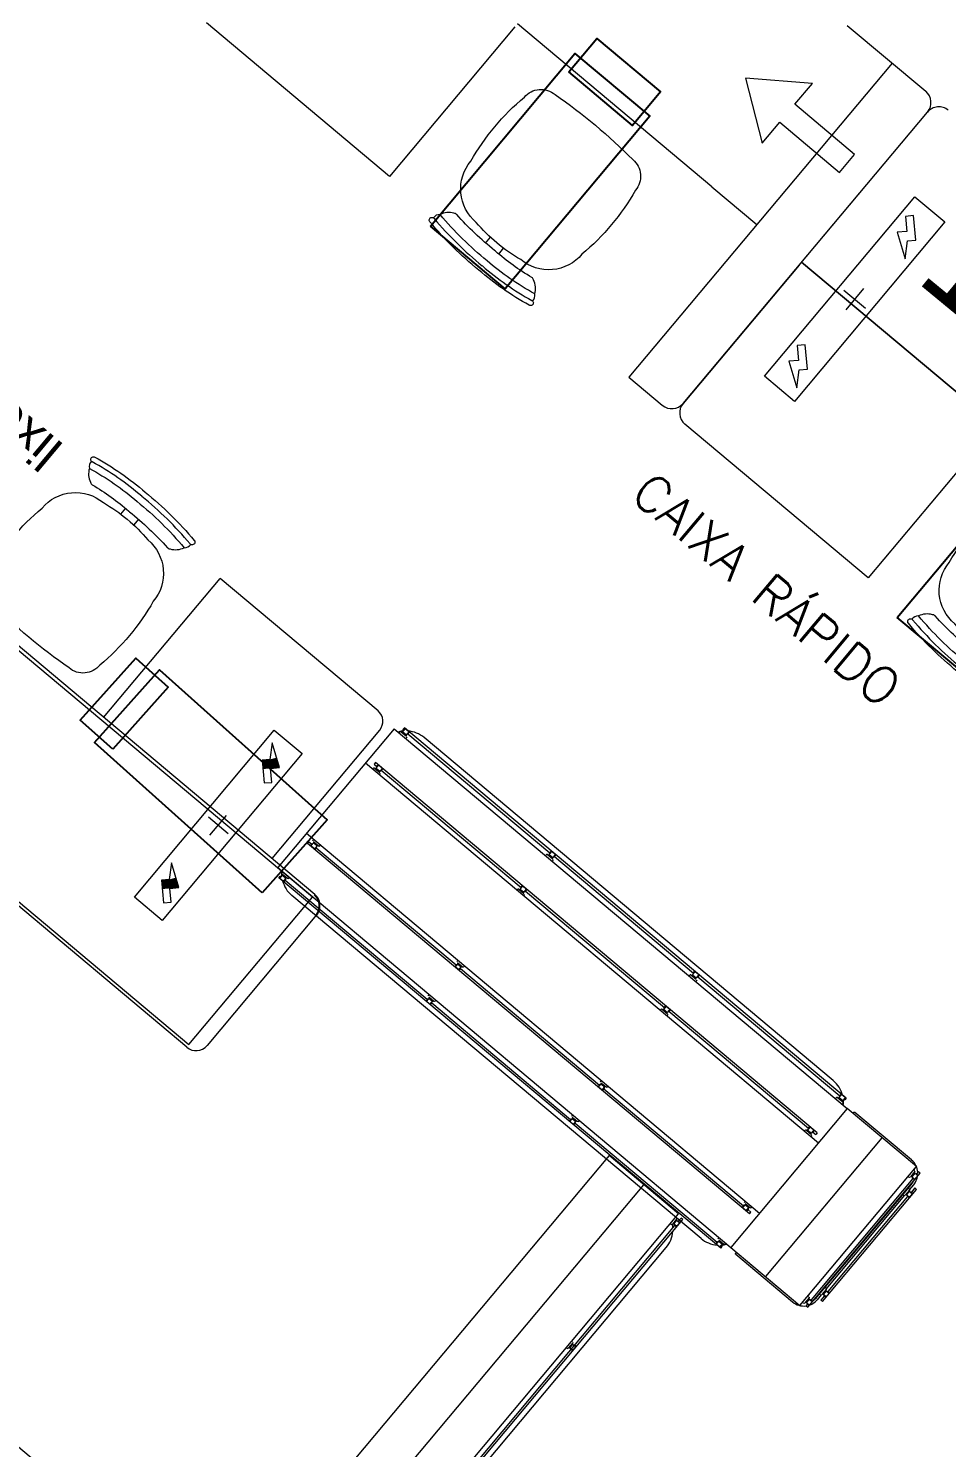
# Model space of a CAD drawing. Header units: metres. Extents: x 822482 to 822767, y 9662202 to 9662512.
# Drawn here: x 822632.437 to 822634.969, y 9662426.609 to 9662430.522 of the extents above; entities that cross this region are included whole.
import ezdxf

# ---------------------------------------------------------------- set-up
doc = ezdxf.new("R2010")
doc.units = ezdxf.units.M
doc.layers.add('20006_ARQ_1000_3PV$0$ARQ-SAN', color=9, linetype='Continuous')
doc.layers.add('wbc_mobilias_planta', color=7, linetype='Continuous')
doc.layers.add('ARQ_NE_COTAS', color=7, linetype='Continuous', true_color=0x000000)
doc.layers.add('ARQ_NE_EXPOSITORES DIVERSOS', color=251, linetype='Continuous', lineweight=0)
doc.layers.add('ARQ_NE_MOBILIÁRIOS', color=251, linetype='Continuous', lineweight=0)
doc.styles.add('Arial', font='arial.ttf', dxfattribs={"height": 0.6})
doc.styles.add('L35_A-Standard', font='arial.ttf')
doc.styles.add('ROMANS', font='romans', dxfattribs={"height": 0.2})

# ---------------------------------------------------------------- blocks, each defined once
blk = doc.blocks.new('EXP_3')
at = {"linetype": 'Continuous', "transparency": 33554687}
for p, q in [((721.7684, -102.7269), (721.7744, -102.7269)), ((721.7684, -104.1019), (721.7684, -102.7269)), ((721.7688, -102.7517), (721.7688, -102.7391)), ((721.7822, -102.7389), (721.769, -102.7389)), ((721.7691, -102.7376), (721.7691, -102.7389)), ((721.7765, -102.7374), (721.7693, -102.7374)), ((721.7744, -102.7269), (721.7744, -102.7374)), ((721.7767, -102.7376), (721.7767, -102.7389)), ((721.7795, -102.7391), (721.7795, -102.7517)), ((721.7824, -102.7364), (721.7824, -102.7544)), ((721.769, -102.7519), (721.7822, -102.7519)), ((721.7691, -102.7519), (721.7691, -102.7532)), ((721.7693, -102.7534), (721.7765, -102.7534)), ((721.7744, -102.7534), (721.7744, -104.0754)), ((721.7767, -102.7519), (721.7767, -102.7532)), ((721.7535, -104.0152), (721.7535, -102.8152)), ((721.7688, -104.0897), (721.7688, -104.0771)), ((721.7822, -104.0769), (721.769, -104.0769)), ((721.7691, -104.0756), (721.7691, -104.0769)), ((721.7765, -104.0754), (721.7693, -104.0754)), ((721.7767, -104.0756), (721.7767, -104.0769)), ((721.7795, -104.0771), (721.7795, -104.0897)), ((721.7824, -104.0744), (721.7824, -104.0924)), ((721.5146, -104.1186), (721.5146, -104.6015)), ((721.5206, -104.1186), (721.5146, -104.1186)), ((721.5206, -104.1241), (721.5206, -104.1186)), ((721.5342, -104.6085), (721.5342, -104.1086)), ((721.7684, -104.1019), (721.7744, -104.1019)), ((721.769, -104.0899), (721.7822, -104.0899)), ((721.7691, -104.0899), (721.7691, -104.0912)), ((721.7693, -104.0914), (721.7765, -104.0914)), ((721.7744, -104.0914), (721.7744, -104.1019)), ((721.7767, -104.0899), (721.7767, -104.0912)), ((721.7831, -104.606), (721.7831, -104.1111)), ((721.5151, -104.1258), (721.5151, -104.1384)), ((721.5153, -104.1256), (721.5153, -104.1243)), ((721.5153, -104.1256), (721.5284, -104.1256)), ((721.5153, -104.1399), (721.5153, -104.1386)), ((721.5284, -104.1386), (721.5153, -104.1386)), ((721.5155, -104.1241), (721.5227, -104.1241)), ((721.5227, -104.1401), (721.5155, -104.1401)), ((721.5206, -104.5777), (721.5206, -104.1401)), ((721.5229, -104.1256), (721.5229, -104.1243)), ((721.5229, -104.1399), (721.5229, -104.1386)), ((721.5257, -104.1384), (721.5257, -104.1258)), ((721.5286, -104.1411), (721.5286, -104.1231)), ((721.5316, -104.1201), (721.534, -104.1201)), ((721.534, -104.1441), (721.5316, -104.1441)), ((723.2182, -104.1236), (723.2182, -104.5935)), ((723.2081, -104.2736), (723.2081, -104.4435)), ((723.2155, -104.2639), (723.2155, -104.2586)), ((723.2155, -104.2586), (723.2182, -104.2586)), ((723.2181, -104.2636), (723.2182, -104.2636)), ((723.2081, -104.3435), (721.7831, -104.3435)), ((723.2081, -104.3735), (721.7836, -104.3735)), ((723.2081, -104.3735), (721.7836, -104.3735)), ((723.2155, -104.4585), (723.2155, -104.4532)), ((723.2182, -104.4585), (723.2155, -104.4585)), ((723.2182, -104.4535), (723.2181, -104.4535)), ((721.5151, -104.5794), (721.5151, -104.592)), ((721.5153, -104.5792), (721.5153, -104.5779)), ((721.5153, -104.5792), (721.5284, -104.5792)), ((721.5155, -104.5777), (721.5227, -104.5777)), ((721.5229, -104.5792), (721.5229, -104.5779)), ((721.5257, -104.592), (721.5257, -104.5794)), ((721.5286, -104.5947), (721.5286, -104.5767)), ((721.5316, -104.5737), (721.534, -104.5737)), ((721.5206, -104.6015), (721.5146, -104.6015)), ((721.5153, -104.5935), (721.5153, -104.5922)), ((721.5284, -104.5922), (721.5153, -104.5922)), ((721.5227, -104.5937), (721.5155, -104.5937)), ((721.5206, -104.6015), (721.5206, -104.5937)), ((721.5229, -104.5935), (721.5229, -104.5922)), ((721.534, -104.5977), (721.5316, -104.5977)), ((721.5357, -104.6085), (721.6583, -104.6085)), ((721.7806, -104.6085), (721.6597, -104.6085)), ((721.7684, -104.6152), (721.7744, -104.6152)), ((723.2212, -104.6235), (723.2452, -104.6235)), ((721.7684, -104.6552), (721.7684, -106.0302)), ((721.769, -104.6672), (721.7822, -104.6672)), ((721.7691, -104.6672), (721.7691, -104.6659)), ((721.7693, -104.6657), (721.7765, -104.6657)), ((721.7744, -104.6657), (721.7744, -104.6552)), ((721.7767, -104.6672), (721.7767, -104.6659)), ((721.7824, -104.6827), (721.7824, -104.6647)), ((721.7688, -104.6674), (721.7688, -104.68)), ((721.7822, -104.6802), (721.769, -104.6802)), ((721.7691, -104.6815), (721.7691, -104.6802)), ((721.7765, -104.6817), (721.7693, -104.6817)), ((721.7744, -104.6817), (721.7744, -106.0037)), ((721.7767, -104.6815), (721.7767, -104.6802)), ((721.7795, -104.68), (721.7795, -104.6674)), ((721.7535, -104.7419), (721.7535, -105.9419)), ((721.7688, -105.1134), (721.7688, -105.126)), ((721.769, -105.1132), (721.7822, -105.1132)), ((721.7822, -105.1262), (721.769, -105.1262)), ((721.7691, -105.1132), (721.7691, -105.1119)), ((721.7691, -105.1275), (721.7691, -105.1262)), ((721.7693, -105.1117), (721.7765, -105.1117)), ((721.7765, -105.1277), (721.7693, -105.1277)), ((721.7767, -105.1132), (721.7767, -105.1119)), ((721.7767, -105.1275), (721.7767, -105.1262)), ((721.7795, -105.126), (721.7795, -105.1134)), ((721.7824, -105.1287), (721.7824, -105.1107)), ((721.7688, -105.5594), (721.7688, -105.572)), ((721.769, -105.5592), (721.7822, -105.5592)), ((721.7691, -105.5592), (721.7691, -105.5579)), ((721.7693, -105.5577), (721.7765, -105.5577)), ((721.7767, -105.5592), (721.7767, -105.5579)), ((721.7795, -105.572), (721.7795, -105.5594)), ((721.7824, -105.5747), (721.7824, -105.5567)), ((721.7822, -105.5722), (721.769, -105.5722)), ((721.7691, -105.5735), (721.7691, -105.5722)), ((721.7765, -105.5737), (721.7693, -105.5737)), ((721.7767, -105.5735), (721.7767, -105.5722)), ((721.7684, -106.0302), (721.7744, -106.0302)), ((721.7688, -106.0054), (721.7688, -106.018)), ((721.769, -106.0052), (721.7822, -106.0052)), ((721.7822, -106.0182), (721.769, -106.0182)), ((721.7691, -106.0052), (721.7691, -106.0039)), ((721.7691, -106.0195), (721.7691, -106.0182)), ((721.7693, -106.0037), (721.7765, -106.0037)), ((721.7765, -106.0197), (721.7693, -106.0197)), ((721.7744, -106.0302), (721.7744, -106.0197)), ((721.7767, -106.0052), (721.7767, -106.0039)), ((721.7767, -106.0195), (721.7767, -106.0182)), ((721.7795, -106.018), (721.7795, -106.0054)), ((721.7824, -106.0207), (721.7824, -106.0027))]:
    blk.add_line(p, q, dxfattribs=at)
at = {"transparency": 33554687}
for p, q in [((721.7854, -102.7334), (721.788, -102.7334)), ((721.7854, -102.7574), (721.788, -102.7574)), ((721.7854, -104.0714), (721.788, -104.0714)), ((721.7854, -104.0954), (721.788, -104.0954)), ((721.7854, -104.6617), (721.788, -104.6617)), ((721.7854, -104.6857), (721.788, -104.6857)), ((721.7854, -105.1077), (721.788, -105.1077)), ((721.7854, -105.1317), (721.788, -105.1317)), ((721.7854, -105.5537), (721.788, -105.5537)), ((721.7854, -105.5777), (721.788, -105.5777)), ((721.7854, -105.9997), (721.788, -105.9997)), ((721.7854, -106.0237), (721.788, -106.0237))]:
    blk.add_line(p, q, dxfattribs=at)
for points in [[(721.788, -104.1069), (721.788, -102.7219)], [(721.788, -102.7219), (722.037, -102.7219), (722.037, -104.1069), (721.788, -104.1069)], [(721.9121, -104.1069), (721.9121, -102.7219)], [(721.5342, -104.6085), (721.7831, -104.6085), (721.7831, -104.1086), (721.5342, -104.1086)], [(721.5342, -104.1086), (721.5342, -104.6085)], [(721.6583, -104.6085), (721.6583, -104.1086)], [(723.2182, -104.1361), (723.1882, -104.1361), (723.1882, -104.0908), (723.2182, -104.0908), (723.2182, -104.6263)], [(723.2182, -104.6235), (723.2482, -104.6235), (723.2482, -104.0936), (723.2182, -104.0936)], [(723.2182, -104.581), (723.1882, -104.581), (723.1882, -104.6263), (723.2182, -104.6263)], [(721.788, -104.6502), (721.788, -106.0352)], [(721.788, -106.0352), (722.037, -106.0352), (722.037, -104.6502), (721.788, -104.6502)], [(721.9121, -104.6502), (721.9121, -106.0352)]]:
    blk.add_lwpolyline(points, dxfattribs=at)
at = {"linetype": 'Continuous', "transparency": 33554687}
for centre in [(723.2002, -104.1134), (723.2002, -104.6037)]:
    blk.add_circle(centre, 0.0067, dxfattribs=at)
for centre, radius, start, end in [((721.769, -102.7391), 0.0002, 90, 180), ((721.7693, -102.7376), 0.000212, 87.4815, 176.8149), ((721.7765, -102.7376), 0.0002, 0, 90), ((721.7822, -102.7387), 0.0002, 270, 0), ((721.7854, -102.7364), 0.003, 90, 180), ((721.8325, -102.8152), 0.079, 144.1498, 180), ((721.769, -102.7517), 0.0002, 180, 270), ((721.7693, -102.7532), 0.000212, 183.1851, 272.5185), ((721.8325, -102.8152), 0.079, 129.351, 137.2772), ((721.7765, -102.7532), 0.0002, 270, 0), ((721.7822, -102.7521), 0.0002, 0, 90), ((721.7854, -102.7544), 0.003, 180, 270), ((721.8325, -104.0152), 0.079, 180, 215.8502), ((721.769, -104.0771), 0.0002, 90, 180), ((721.7693, -104.0756), 0.000212, 87.4815, 176.8149), ((721.8325, -104.0152), 0.079, 222.7228, 230.649), ((721.7765, -104.0756), 0.0002, 0, 90), ((721.7822, -104.0767), 0.0002, 270, 0), ((721.7854, -104.0744), 0.003, 90, 180), ((721.769, -104.0897), 0.0002, 180, 270), ((721.7693, -104.0912), 0.000212, 183.1851, 272.5185), ((721.7765, -104.0912), 0.0002, 270, 0), ((721.7822, -104.0901), 0.0002, 0, 90), ((721.7854, -104.0924), 0.003, 180, 270), ((721.5153, -104.1258), 0.0002, 90, 180), ((721.5153, -104.1384), 0.0002, 180, 270), ((721.5155, -104.1243), 0.000212, 87.4815, 176.8149), ((721.5155, -104.1399), 0.000212, 183.1851, 272.5185), ((721.5227, -104.1243), 0.0002, 0, 90), ((721.5227, -104.1399), 0.0002, 270, 0), ((721.5284, -104.1254), 0.0002, 270, 0), ((721.5284, -104.1388), 0.0002, 0, 90), ((721.5316, -104.1231), 0.003, 90, 180), ((721.5316, -104.1411), 0.003, 180, 270), ((721.534, -104.1203), 0.0002, 0, 90), ((721.534, -104.1439), 0.0002, 270, 0), ((723.2181, -104.2736), 0.01, 90, 180), ((723.2055, -104.3585), 0.00357, 43.2567, 180), ((723.2055, -104.3585), 0.00357, 43.2567, 316.7433), ((723.2181, -104.4435), 0.01, 180, 270), ((721.5153, -104.5794), 0.0002, 90, 180), ((721.5155, -104.5779), 0.000212, 87.4815, 176.8149), ((721.5227, -104.5779), 0.0002, 0, 90), ((721.5284, -104.579), 0.0002, 270, 0), ((721.5316, -104.5767), 0.003, 90, 180), ((721.534, -104.5739), 0.0002, 0, 90), ((721.5153, -104.592), 0.0002, 180, 270), ((721.5155, -104.5935), 0.000212, 183.1851, 272.5185), ((721.5227, -104.5935), 0.0002, 270, 0), ((721.5284, -104.5924), 0.0002, 0, 90), ((721.5316, -104.5947), 0.003, 180, 270), ((721.534, -104.5975), 0.0002, 270, 0), ((721.769, -104.6674), 0.0002, 90, 180), ((721.7693, -104.6659), 0.000212, 87.4815, 176.8149), ((721.7765, -104.6659), 0.0002, 0, 90), ((721.7822, -104.667), 0.0002, 270, 0), ((721.7854, -104.6647), 0.003, 90, 180), ((721.8325, -104.7419), 0.079, 144.1498, 180), ((721.769, -104.68), 0.0002, 180, 270), ((721.7693, -104.6815), 0.000212, 183.1851, 272.5185), ((721.8325, -104.7419), 0.079, 129.351, 137.2772), ((721.7765, -104.6815), 0.0002, 270, 0), ((721.7822, -104.6804), 0.0002, 0, 90), ((721.7854, -104.6827), 0.003, 180, 270), ((721.769, -105.1134), 0.0002, 90, 180), ((721.769, -105.126), 0.0002, 180, 270), ((721.7693, -105.1119), 0.000212, 87.4815, 176.8149), ((721.7693, -105.1275), 0.000212, 183.1851, 272.5185), ((721.7765, -105.1119), 0.0002, 0, 90), ((721.7765, -105.1275), 0.0002, 270, 0), ((721.7822, -105.113), 0.0002, 270, 0), ((721.7822, -105.1264), 0.0002, 0, 90), ((721.7854, -105.1107), 0.003, 90, 180), ((721.7854, -105.1287), 0.003, 180, 270), ((721.769, -105.5594), 0.0002, 90, 180), ((721.7693, -105.5579), 0.000212, 87.4815, 176.8149), ((721.7765, -105.5579), 0.0002, 0, 90), ((721.7822, -105.559), 0.0002, 270, 0), ((721.7854, -105.5567), 0.003, 90, 180), ((721.769, -105.572), 0.0002, 180, 270), ((721.7693, -105.5735), 0.000212, 183.1851, 272.5185), ((721.7765, -105.5735), 0.0002, 270, 0), ((721.7822, -105.5724), 0.0002, 0, 90), ((721.7854, -105.5747), 0.003, 180, 270), ((721.8325, -105.9419), 0.079, 180, 215.8502), ((721.8325, -105.9419), 0.079, 222.7228, 230.649), ((721.769, -106.0054), 0.0002, 90, 180), ((721.769, -106.018), 0.0002, 180, 270), ((721.7693, -106.0039), 0.000212, 87.4815, 176.8149), ((721.7693, -106.0195), 0.000212, 183.1851, 272.5185), ((721.7765, -106.0039), 0.0002, 0, 90), ((721.7765, -106.0195), 0.0002, 270, 0), ((721.7822, -106.005), 0.0002, 270, 0), ((721.7822, -106.0184), 0.0002, 0, 90), ((721.7854, -106.0027), 0.003, 90, 180), ((721.7854, -106.0207), 0.003, 180, 270)]:
    blk.add_arc(centre, radius, start, end, dxfattribs=at)
for centre, major_axis, start_param, end_param in [((721.7793, -102.7391), (0.000211, 0), 0, 1.570796), ((721.7793, -102.7517), (-0.000211, 0), 1.570796, 3.141593), ((721.7793, -104.0771), (0.000211, 0), 0, 1.570796), ((721.7793, -104.0897), (-0.000211, 0), 1.570796, 3.141593), ((721.5255, -104.1258), (-0.000211, 0), 3.141594, 4.712389), ((721.5255, -104.1384), (0.000211, 0), 4.712389, 6.283185), ((721.5255, -104.5794), (-0.000211, 0), 3.141594, 4.712389), ((721.5255, -104.592), (0.000211, 0), 4.712389, 6.283185), ((721.7793, -104.6674), (-0.000211, 0), 3.141593, 4.712389), ((721.7793, -104.68), (0.000211, 0), 4.712389, 6.283185), ((721.7793, -105.1134), (-0.000211, 0), 3.141593, 4.712389), ((721.7793, -105.126), (0.000211, 0), 4.712389, 6.283185), ((721.7793, -105.5594), (-0.000211, 0), 3.141593, 4.712389), ((721.7793, -105.572), (0.000211, 0), 4.712389, 6.283185), ((721.7793, -106.0054), (-0.000211, 0), 3.141593, 4.712389), ((721.7793, -106.018), (0.000211, 0), 4.712389, 6.283185)]:
    blk.add_ellipse(centre, major_axis=major_axis, ratio=0.9477, start_param=start_param, end_param=end_param, dxfattribs=at)
blk = doc.blocks.new('EXP_2')
at = {"linetype": 'Continuous', "transparency": 33554687}
for p, q in [((721.6973, -106.0646), (723.1692, -106.0646)), ((721.356, -106.1081), (721.35, -106.1081)), ((721.35, -106.1081), (721.35, -106.591)), ((721.3506, -106.1151), (721.3506, -106.1138)), ((721.3509, -106.1136), (721.358, -106.1136)), ((721.356, -106.1136), (721.356, -106.1081)), ((721.3582, -106.1151), (721.3582, -106.1138)), ((721.3639, -106.1306), (721.3639, -106.1126)), ((721.3669, -106.1096), (721.3693, -106.1096)), ((721.5957, -106.0927), (721.3912, -106.0927)), ((721.5981, -106.0981), (721.5981, -106.0941)), ((721.6183, -106.5984), (721.6183, -106.0981)), ((721.6364, -106.0974), (721.6332, -106.0974)), ((721.6365, -106.096), (721.6365, -106.0986)), ((721.6385, -106.0791), (723.2283, -106.0791)), ((721.6385, -106.0791), (721.6385, -106.0851)), ((721.6405, -106.0851), (721.6385, -106.0851)), ((721.6575, -106.093), (721.6395, -106.093)), ((721.6405, -106.08), (721.6405, -106.0871)), ((721.642, -106.0798), (721.6407, -106.0798)), ((721.642, -106.0873), (721.6407, -106.0873)), ((721.642, -106.0797), (721.642, -106.093)), ((721.655, -106.0902), (721.642, -106.0902)), ((721.6422, -106.0795), (721.6548, -106.0795)), ((721.655, -106.093), (721.655, -106.0797)), ((721.6563, -106.0798), (721.655, -106.0798)), ((721.6563, -106.0873), (721.655, -106.0873)), ((721.6565, -106.0871), (721.6565, -106.08)), ((722.1674, -106.0851), (721.6565, -106.0851)), ((721.6605, -106.0986), (721.6605, -106.096)), ((721.6765, -106.0986), (721.6765, -106.0985)), ((722.1634, -106.096), (722.1634, -106.0986)), ((722.1844, -106.093), (722.1664, -106.093)), ((722.1674, -106.08), (722.1674, -106.0871)), ((722.1689, -106.0798), (722.1676, -106.0798)), ((722.1689, -106.0873), (722.1676, -106.0873)), ((722.1689, -106.0797), (722.1689, -106.093)), ((722.1819, -106.0902), (722.1689, -106.0902)), ((722.1691, -106.0795), (722.1817, -106.0795)), ((722.1819, -106.093), (722.1819, -106.0797)), ((722.1832, -106.0798), (722.1819, -106.0798)), ((722.1832, -106.0873), (722.1819, -106.0873)), ((722.1834, -106.0871), (722.1834, -106.08)), ((722.6834, -106.0851), (722.1834, -106.0851)), ((722.1874, -106.0986), (722.1874, -106.096)), ((722.6794, -106.096), (722.6794, -106.0986)), ((722.7004, -106.093), (722.6824, -106.093)), ((722.6834, -106.08), (722.6834, -106.0871)), ((722.6849, -106.0798), (722.6836, -106.0798)), ((722.6849, -106.0873), (722.6836, -106.0873)), ((722.6849, -106.0797), (722.6849, -106.093)), ((722.6979, -106.0902), (722.6849, -106.0902)), ((722.6851, -106.0795), (722.6977, -106.0795)), ((722.6979, -106.093), (722.6979, -106.0797)), ((722.6992, -106.0798), (722.6979, -106.0798)), ((722.6992, -106.0873), (722.6979, -106.0873)), ((722.6994, -106.0871), (722.6994, -106.08)), ((723.2103, -106.0851), (722.6994, -106.0851)), ((722.7034, -106.0986), (722.7034, -106.096)), ((723.1903, -106.0985), (723.1903, -106.0986)), ((723.2063, -106.096), (723.2063, -106.0986)), ((723.2273, -106.093), (723.2093, -106.093)), ((723.2103, -106.08), (723.2103, -106.0871)), ((723.2118, -106.0798), (723.2105, -106.0798)), ((723.2118, -106.0873), (723.2105, -106.0873)), ((723.2118, -106.0797), (723.2118, -106.093)), ((723.2248, -106.0902), (723.2118, -106.0902)), ((723.212, -106.0795), (723.2246, -106.0795)), ((723.2248, -106.093), (723.2248, -106.0797)), ((723.2261, -106.0798), (723.2248, -106.0798)), ((723.2261, -106.0873), (723.2248, -106.0873)), ((723.2263, -106.0871), (723.2263, -106.08)), ((723.2283, -106.0851), (723.2263, -106.0851)), ((723.2283, -106.0791), (723.2283, -106.0851)), ((723.2303, -106.0986), (723.2303, -106.096)), ((723.2303, -106.0974), (723.2333, -106.0974)), ((723.2482, -106.5984), (723.2482, -106.0987)), ((721.3288, -106.1461), (721.3348, -106.1461)), ((721.3288, -106.1461), (721.3288, -106.55)), ((721.3348, -106.1611), (721.3348, -106.1461)), ((721.3428, -106.1411), (721.3428, -106.1592)), ((721.3482, -106.1456), (721.3482, -106.5505)), ((721.3504, -106.1153), (721.3504, -106.1279)), ((721.3506, -106.1151), (721.3637, -106.1151)), ((721.3506, -106.1294), (721.3506, -106.1281)), ((721.3637, -106.1281), (721.3506, -106.1281)), ((721.358, -106.1296), (721.3509, -106.1296)), ((721.356, -106.5665), (721.356, -106.1296)), ((721.3582, -106.1294), (721.3582, -106.1281)), ((721.3611, -106.1279), (721.3611, -106.1153)), ((721.3693, -106.1336), (721.3669, -106.1336)), ((721.3292, -106.1628), (721.3292, -106.1754)), ((721.3294, -106.1626), (721.3294, -106.1613)), ((721.3294, -106.1626), (721.3425, -106.1626)), ((721.3294, -106.1769), (721.3294, -106.1756)), ((721.3425, -106.1756), (721.3294, -106.1756)), ((721.3297, -106.1611), (721.3368, -106.1611)), ((721.3368, -106.1771), (721.3297, -106.1771)), ((721.3348, -106.519), (721.3348, -106.1771)), ((721.337, -106.1626), (721.337, -106.1613)), ((721.337, -106.1769), (721.337, -106.1756)), ((721.3399, -106.1754), (721.3399, -106.1628)), ((721.3427, -106.1781), (721.3427, -106.1601)), ((721.3428, -106.1789), (721.3428, -106.5172)), ((721.3457, -106.1571), (721.3481, -106.1571)), ((721.3481, -106.1811), (721.3457, -106.1811)), ((721.6385, -106.2026), (721.6385, -106.2086)), ((721.6385, -106.2026), (723.2283, -106.2026)), ((721.6493, -106.2086), (721.6385, -106.2086)), ((721.6453, -106.2195), (721.6453, -106.2221)), ((721.6663, -106.2165), (721.6483, -106.2165)), ((721.6493, -106.2035), (721.6493, -106.2106)), ((721.6508, -106.2033), (721.6495, -106.2033)), ((721.6508, -106.2108), (721.6495, -106.2108)), ((721.6508, -106.2032), (721.6508, -106.2165)), ((721.6638, -106.2137), (721.6508, -106.2137)), ((721.651, -106.203), (721.6636, -106.203)), ((721.6638, -106.2165), (721.6638, -106.2032)), ((721.6651, -106.2033), (721.6638, -106.2033)), ((721.6651, -106.2108), (721.6638, -106.2108)), ((721.6653, -106.2106), (721.6653, -106.2035)), ((722.1674, -106.2086), (721.6653, -106.2086)), ((721.6693, -106.2221), (721.6693, -106.2195)), ((722.1634, -106.2195), (722.1634, -106.2221)), ((722.1844, -106.2165), (722.1664, -106.2165)), ((722.1674, -106.2035), (722.1674, -106.2106)), ((722.1689, -106.2033), (722.1676, -106.2033)), ((722.1689, -106.2108), (722.1676, -106.2108)), ((722.1689, -106.2032), (722.1689, -106.2165)), ((722.1819, -106.2137), (722.1689, -106.2137)), ((722.1691, -106.203), (722.1817, -106.203)), ((722.1819, -106.2165), (722.1819, -106.2032)), ((722.1832, -106.2033), (722.1819, -106.2033)), ((722.1832, -106.2108), (722.1819, -106.2108)), ((722.1834, -106.2106), (722.1834, -106.2035)), ((722.6834, -106.2086), (722.1834, -106.2086)), ((722.1874, -106.2221), (722.1874, -106.2195)), ((722.6794, -106.2195), (722.6794, -106.2221)), ((722.7004, -106.2165), (722.6824, -106.2165)), ((722.6834, -106.2035), (722.6834, -106.2106)), ((722.6849, -106.2033), (722.6836, -106.2033)), ((722.6849, -106.2108), (722.6836, -106.2108)), ((722.6849, -106.2032), (722.6849, -106.2165)), ((722.6979, -106.2137), (722.6849, -106.2137)), ((722.6851, -106.203), (722.6977, -106.203)), ((722.6979, -106.2165), (722.6979, -106.2032)), ((722.6992, -106.2033), (722.6979, -106.2033)), ((722.6992, -106.2108), (722.6979, -106.2108)), ((722.6994, -106.2106), (722.6994, -106.2035)), ((723.2021, -106.2086), (722.6994, -106.2086)), ((722.7034, -106.2221), (722.7034, -106.2195)), ((723.1981, -106.2195), (723.1981, -106.2221)), ((723.2191, -106.2165), (723.2011, -106.2165)), ((723.2021, -106.2035), (723.2021, -106.2106)), ((723.2036, -106.2033), (723.2023, -106.2033)), ((723.2036, -106.2108), (723.2023, -106.2108)), ((723.2036, -106.2032), (723.2036, -106.2165)), ((723.2166, -106.2137), (723.2036, -106.2137)), ((723.2038, -106.203), (723.2164, -106.203)), ((723.2166, -106.2165), (723.2166, -106.2032)), ((723.2179, -106.2033), (723.2166, -106.2033)), ((723.2179, -106.2108), (723.2166, -106.2108)), ((723.2181, -106.2106), (723.2181, -106.2035)), ((723.2283, -106.2086), (723.2181, -106.2086)), ((723.2221, -106.2221), (723.2221, -106.2195)), ((723.2283, -106.2026), (723.2283, -106.2086)), ((723.2482, -106.475), (721.6183, -106.475)), ((721.6385, -106.4937), (721.6385, -106.4877)), ((721.6493, -106.4877), (721.6385, -106.4877)), ((721.6385, -106.4937), (723.2283, -106.4937)), ((721.6453, -106.4768), (721.6453, -106.4742)), ((721.6663, -106.4798), (721.6483, -106.4798)), ((721.6493, -106.4928), (721.6493, -106.4857)), ((721.6508, -106.4855), (721.6495, -106.4855)), ((721.6508, -106.4931), (721.6495, -106.4931)), ((721.6508, -106.4931), (721.6508, -106.4798)), ((721.6638, -106.4826), (721.6508, -106.4826)), ((721.651, -106.4933), (721.6636, -106.4933)), ((721.6638, -106.4798), (721.6638, -106.4931)), ((721.6651, -106.4855), (721.6638, -106.4855)), ((721.6651, -106.4931), (721.6638, -106.4931)), ((721.6653, -106.4857), (721.6653, -106.4928)), ((722.1674, -106.4877), (721.6653, -106.4877)), ((721.6693, -106.4742), (721.6693, -106.4768)), ((722.1634, -106.4768), (722.1634, -106.4742)), ((722.1844, -106.4798), (722.1664, -106.4798)), ((722.1674, -106.4928), (722.1674, -106.4857)), ((722.1689, -106.4855), (722.1676, -106.4855)), ((722.1689, -106.4931), (722.1676, -106.4931)), ((722.1689, -106.4931), (722.1689, -106.4798)), ((722.1819, -106.4826), (722.1689, -106.4826)), ((722.1691, -106.4933), (722.1817, -106.4933)), ((722.1819, -106.4798), (722.1819, -106.4931)), ((722.1832, -106.4855), (722.1819, -106.4855)), ((722.1832, -106.4931), (722.1819, -106.4931)), ((722.1834, -106.4857), (722.1834, -106.4928)), ((722.6834, -106.4877), (722.1834, -106.4877)), ((722.1874, -106.4742), (722.1874, -106.4768)), ((722.6794, -106.4768), (722.6794, -106.4742)), ((722.7004, -106.4798), (722.6824, -106.4798)), ((722.6834, -106.4928), (722.6834, -106.4857)), ((722.6849, -106.4855), (722.6836, -106.4855)), ((722.6849, -106.4931), (722.6836, -106.4931)), ((722.6849, -106.4931), (722.6849, -106.4798)), ((722.6979, -106.4826), (722.6849, -106.4826)), ((722.6851, -106.4933), (722.6977, -106.4933)), ((722.6979, -106.4798), (722.6979, -106.4931)), ((722.6992, -106.4855), (722.6979, -106.4855)), ((722.6992, -106.4931), (722.6979, -106.4931)), ((722.6994, -106.4857), (722.6994, -106.4928)), ((723.2021, -106.4877), (722.6994, -106.4877)), ((722.7034, -106.4742), (722.7034, -106.4768)), ((723.1981, -106.4768), (723.1981, -106.4742)), ((723.2191, -106.4798), (723.2011, -106.4798)), ((723.2021, -106.4928), (723.2021, -106.4857)), ((723.2036, -106.4855), (723.2023, -106.4855)), ((723.2036, -106.4931), (723.2023, -106.4931)), ((723.2036, -106.4931), (723.2036, -106.4798)), ((723.2166, -106.4826), (723.2036, -106.4826)), ((723.2038, -106.4933), (723.2164, -106.4933)), ((723.2166, -106.4798), (723.2166, -106.4931)), ((723.2179, -106.4855), (723.2166, -106.4855)), ((723.2179, -106.4931), (723.2166, -106.4931)), ((723.2181, -106.4857), (723.2181, -106.4928)), ((723.2283, -106.4877), (723.2181, -106.4877)), ((723.2221, -106.4742), (723.2221, -106.4768)), ((723.2283, -106.4937), (723.2283, -106.4877)), ((721.3292, -106.5207), (721.3292, -106.5333)), ((721.3294, -106.5205), (721.3294, -106.5192)), ((721.3294, -106.5205), (721.3425, -106.5205)), ((721.3294, -106.5348), (721.3294, -106.5335)), ((721.3425, -106.5335), (721.3294, -106.5335)), ((721.3297, -106.519), (721.3368, -106.519)), ((721.3368, -106.535), (721.3297, -106.535)), ((721.3348, -106.55), (721.3348, -106.535)), ((721.337, -106.5205), (721.337, -106.5192)), ((721.337, -106.5348), (721.337, -106.5335)), ((721.3399, -106.5333), (721.3399, -106.5207)), ((721.3427, -106.536), (721.3427, -106.518)), ((721.3428, -106.5369), (721.3428, -106.555)), ((721.3457, -106.515), (721.3481, -106.515)), ((721.3481, -106.539), (721.3457, -106.539)), ((721.3288, -106.55), (721.3348, -106.55)), ((721.3504, -106.5682), (721.3504, -106.5808)), ((721.3506, -106.568), (721.3506, -106.5667)), ((721.3506, -106.568), (721.3637, -106.568)), ((721.3637, -106.581), (721.3506, -106.581)), ((721.3506, -106.5823), (721.3506, -106.581)), ((721.3509, -106.5665), (721.358, -106.5665)), ((721.358, -106.5825), (721.3509, -106.5825)), ((721.356, -106.591), (721.356, -106.5825)), ((721.3582, -106.568), (721.3582, -106.5667)), ((721.3582, -106.5823), (721.3582, -106.581)), ((721.3611, -106.5808), (721.3611, -106.5682)), ((721.3639, -106.5835), (721.3639, -106.5655)), ((721.3669, -106.5625), (721.3693, -106.5625)), ((721.356, -106.591), (721.35, -106.591)), ((721.3693, -106.5865), (721.3669, -106.5865)), ((721.3912, -106.6034), (721.5957, -106.6034)), ((721.5981, -106.602), (721.5981, -106.598)), ((723.2482, -106.5984), (721.6183, -106.5984)), ((721.6364, -106.5996), (721.6332, -106.5996)), ((721.6365, -106.601), (721.6365, -106.5984)), ((721.6385, -106.618), (721.6385, -106.612)), ((721.6405, -106.612), (721.6385, -106.612)), ((721.6385, -106.618), (723.2283, -106.618)), ((721.6575, -106.604), (721.6395, -106.604)), ((721.6405, -106.6171), (721.6405, -106.6099)), ((721.642, -106.6097), (721.6407, -106.6097)), ((721.642, -106.6173), (721.6407, -106.6173)), ((721.642, -106.6174), (721.642, -106.604)), ((721.655, -106.6069), (721.642, -106.6069)), ((721.6422, -106.6176), (721.6548, -106.6176)), ((721.655, -106.604), (721.655, -106.6174)), ((721.6563, -106.6097), (721.655, -106.6097)), ((721.6563, -106.6173), (721.655, -106.6173)), ((721.6565, -106.6099), (721.6565, -106.6171)), ((722.1674, -106.612), (721.6565, -106.612)), ((721.6605, -106.5984), (721.6605, -106.601)), ((721.6765, -106.5984), (721.6765, -106.5986)), ((722.1634, -106.601), (722.1634, -106.5984)), ((722.1844, -106.604), (722.1664, -106.604)), ((722.1674, -106.6171), (722.1674, -106.6099)), ((722.1689, -106.6097), (722.1676, -106.6097)), ((722.1689, -106.6173), (722.1676, -106.6173)), ((722.1689, -106.6174), (722.1689, -106.604)), ((722.1819, -106.6069), (722.1689, -106.6069)), ((722.1691, -106.6176), (722.1817, -106.6176)), ((722.1819, -106.604), (722.1819, -106.6174)), ((722.1832, -106.6097), (722.1819, -106.6097)), ((722.1832, -106.6173), (722.1819, -106.6173)), ((722.1834, -106.6099), (722.1834, -106.6171)), ((722.6834, -106.612), (722.1834, -106.612)), ((722.1874, -106.5984), (722.1874, -106.601)), ((722.6794, -106.601), (722.6794, -106.5984)), ((722.7004, -106.604), (722.6824, -106.604)), ((722.6834, -106.6171), (722.6834, -106.6099)), ((722.6849, -106.6097), (722.6836, -106.6097)), ((722.6849, -106.6173), (722.6836, -106.6173)), ((722.6849, -106.6174), (722.6849, -106.604)), ((722.6979, -106.6069), (722.6849, -106.6069)), ((722.6851, -106.6176), (722.6977, -106.6176)), ((722.6979, -106.604), (722.6979, -106.6174)), ((722.6992, -106.6097), (722.6979, -106.6097)), ((722.6992, -106.6173), (722.6979, -106.6173)), ((722.6994, -106.6099), (722.6994, -106.6171)), ((723.2103, -106.612), (722.6994, -106.612)), ((722.7034, -106.5984), (722.7034, -106.601)), ((723.1903, -106.5986), (723.1903, -106.5984)), ((723.2063, -106.601), (723.2063, -106.5984)), ((723.2273, -106.604), (723.2093, -106.604)), ((723.2103, -106.6171), (723.2103, -106.6099)), ((723.2118, -106.6097), (723.2105, -106.6097)), ((723.2118, -106.6173), (723.2105, -106.6173)), ((723.2118, -106.6174), (723.2118, -106.604)), ((723.2248, -106.6069), (723.2118, -106.6069)), ((723.212, -106.6176), (723.2246, -106.6176)), ((723.2248, -106.604), (723.2248, -106.6174)), ((723.2261, -106.6097), (723.2248, -106.6097)), ((723.2261, -106.6173), (723.2248, -106.6173)), ((723.2263, -106.6099), (723.2263, -106.6171)), ((723.2283, -106.612), (723.2263, -106.612)), ((723.2283, -106.618), (723.2283, -106.612)), ((723.2303, -106.5984), (723.2303, -106.601)), ((723.2303, -106.5996), (723.2333, -106.5996)), ((721.6973, -106.6325), (723.1692, -106.6325))]:
    blk.add_line(p, q, dxfattribs=at)
for points in [[(721.6183, -106.0981), (721.3694, -106.0981), (721.3694, -106.598), (721.6183, -106.598)], [(721.4934, -106.598), (721.4934, -106.0981)], [(723.2482, -106.0987), (721.6183, -106.0987)], [(723.2482, -106.2221), (721.6183, -106.2221)]]:
    blk.add_lwpolyline(points, dxfattribs=at)
for points in [[(721.5958, -106.0927, -0.092324), (721.5973, -106.093, -0.275505), (721.5981, -106.0941)], [(721.5981, -106.602, -0.275586), (721.5973, -106.6031, -0.092215), (721.5958, -106.6034)]]:
    blk.add_lwpolyline(points, format="xyb", dxfattribs=at)
for centre, radius, start, end in [((721.6973, -106.1436), 0.079, 90, 125.3194), ((723.1692, -106.1436), 0.079, 54.6806, 90), ((721.3509, -106.1138), 0.000212, 87.4815, 176.8149), ((721.3912, -106.1411), 0.0483, 90, 136.9437), ((721.358, -106.1138), 0.0002, 0, 90), ((721.3637, -106.1149), 0.0002, 270, 0), ((721.3669, -106.1126), 0.003, 90, 180), ((721.6973, -106.1436), 0.079, 134.6371, 144.237), ((721.6395, -106.096), 0.003, 90, 180), ((721.6407, -106.08), 0.000212, 93.1851, 182.5185), ((721.6407, -106.0871), 0.0002, 180, 270), ((721.6422, -106.0797), 0.0002, 90, 180), ((721.6548, -106.0797), 0.0002, 0, 90), ((721.6563, -106.08), 0.000212, 357.4815, 86.8149), ((721.6563, -106.0871), 0.0002, 270, 0), ((721.6575, -106.096), 0.003, 0, 90), ((722.1664, -106.096), 0.003, 90, 180), ((722.1676, -106.08), 0.000212, 93.1851, 182.5185), ((722.1676, -106.0871), 0.0002, 180, 270), ((722.1691, -106.0797), 0.0002, 90, 180), ((722.1817, -106.0797), 0.0002, 0, 90), ((722.1832, -106.08), 0.000212, 357.4815, 86.8149), ((722.1832, -106.0871), 0.0002, 270, 0), ((722.1844, -106.096), 0.003, 0, 90), ((722.6824, -106.096), 0.003, 90, 180), ((722.6836, -106.08), 0.000212, 93.1851, 182.5185), ((722.6836, -106.0871), 0.0002, 180, 270), ((722.6851, -106.0797), 0.0002, 90, 180), ((722.6977, -106.0797), 0.0002, 0, 90), ((722.6992, -106.08), 0.000212, 357.4815, 86.8149), ((722.6992, -106.0871), 0.0002, 270, 0), ((722.7004, -106.096), 0.003, 0, 90), ((723.2093, -106.096), 0.003, 90, 180), ((723.2105, -106.08), 0.000212, 93.1851, 182.5185), ((723.2105, -106.0871), 0.0002, 180, 270), ((723.212, -106.0797), 0.0002, 90, 180), ((723.2246, -106.0797), 0.0002, 0, 90), ((723.1692, -106.1436), 0.079, 35.7213, 45.2511), ((723.2261, -106.08), 0.000212, 357.4815, 86.8149), ((723.2261, -106.0871), 0.0002, 270, 0), ((723.2273, -106.096), 0.003, 0, 90), ((721.3912, -106.1411), 0.0483, 148.4747, 180), ((721.3927, -106.1456), 0.0445, 163.6585, 180), ((721.3506, -106.1153), 0.0002, 90, 180), ((721.3506, -106.1279), 0.0002, 180, 270), ((721.3509, -106.1294), 0.000212, 183.1851, 272.5185), ((721.358, -106.1294), 0.0002, 270, 0), ((721.3637, -106.1283), 0.0002, 0, 90), ((721.3669, -106.1306), 0.003, 180, 270), ((721.3294, -106.1628), 0.0002, 90, 180), ((721.3294, -106.1754), 0.0002, 180, 270), ((721.3297, -106.1613), 0.000212, 87.4815, 176.8149), ((721.3297, -106.1769), 0.000212, 183.1851, 272.5185), ((721.3368, -106.1613), 0.0002, 0, 90), ((721.3368, -106.1769), 0.0002, 270, 0), ((721.3425, -106.1624), 0.0002, 270, 0), ((721.3425, -106.1758), 0.0002, 0, 90), ((721.3457, -106.1601), 0.003, 90, 180), ((721.3457, -106.1781), 0.003, 180, 270), ((721.6483, -106.2195), 0.003, 90, 180), ((721.6495, -106.2035), 0.000212, 93.1851, 182.5185), ((721.6495, -106.2106), 0.0002, 180, 270), ((721.651, -106.2032), 0.0002, 90, 180), ((721.6636, -106.2032), 0.0002, 0, 90), ((721.6651, -106.2035), 0.000212, 357.4815, 86.8149), ((721.6651, -106.2106), 0.0002, 270, 0), ((721.6663, -106.2195), 0.003, 0, 90), ((722.1664, -106.2195), 0.003, 90, 180), ((722.1676, -106.2035), 0.000212, 93.1851, 182.5185), ((722.1676, -106.2106), 0.0002, 180, 270), ((722.1691, -106.2032), 0.0002, 90, 180), ((722.1817, -106.2032), 0.0002, 0, 90), ((722.1832, -106.2035), 0.000212, 357.4815, 86.8149), ((722.1832, -106.2106), 0.0002, 270, 0), ((722.1844, -106.2195), 0.003, 0, 90), ((722.6824, -106.2195), 0.003, 90, 180), ((722.6836, -106.2035), 0.000212, 93.1851, 182.5185), ((722.6836, -106.2106), 0.0002, 180, 270), ((722.6851, -106.2032), 0.0002, 90, 180), ((722.6977, -106.2032), 0.0002, 0, 90), ((722.6992, -106.2035), 0.000212, 357.4815, 86.8149), ((722.6992, -106.2106), 0.0002, 270, 0), ((722.7004, -106.2195), 0.003, 0, 90), ((723.2011, -106.2195), 0.003, 90, 180), ((723.2023, -106.2035), 0.000212, 93.1851, 182.5185), ((723.2023, -106.2106), 0.0002, 180, 270), ((723.2038, -106.2032), 0.0002, 90, 180), ((723.2164, -106.2032), 0.0002, 0, 90), ((723.2179, -106.2035), 0.000212, 357.4815, 86.8149), ((723.2179, -106.2106), 0.0002, 270, 0), ((723.2191, -106.2195), 0.003, 0, 90), ((721.6483, -106.4768), 0.003, 180, 270), ((721.6495, -106.4857), 0.0002, 90, 180), ((721.6495, -106.4928), 0.000212, 177.4815, 266.8149), ((721.651, -106.4931), 0.0002, 180, 270), ((721.6636, -106.4931), 0.0002, 270, 0), ((721.6651, -106.4857), 0.0002, 0, 90), ((721.6651, -106.4928), 0.000212, 273.1851, 2.5185), ((721.6663, -106.4768), 0.003, 270, 0), ((722.1664, -106.4768), 0.003, 180, 270), ((722.1676, -106.4857), 0.0002, 90, 180), ((722.1676, -106.4928), 0.000212, 177.4815, 266.8149), ((722.1691, -106.4931), 0.0002, 180, 270), ((722.1817, -106.4931), 0.0002, 270, 0), ((722.1832, -106.4857), 0.0002, 0, 90), ((722.1832, -106.4928), 0.000212, 273.1851, 2.5185), ((722.1844, -106.4768), 0.003, 270, 0), ((722.6824, -106.4768), 0.003, 180, 270), ((722.6836, -106.4857), 0.0002, 90, 180), ((722.6836, -106.4928), 0.000212, 177.4815, 266.8149), ((722.6851, -106.4931), 0.0002, 180, 270), ((722.6977, -106.4931), 0.0002, 270, 0), ((722.6992, -106.4857), 0.0002, 0, 90), ((722.6992, -106.4928), 0.000212, 273.1851, 2.5185), ((722.7004, -106.4768), 0.003, 270, 0), ((723.2011, -106.4768), 0.003, 180, 270), ((723.2023, -106.4857), 0.0002, 90, 180), ((723.2023, -106.4928), 0.000212, 177.4815, 266.8149), ((723.2038, -106.4931), 0.0002, 180, 270), ((723.2164, -106.4931), 0.0002, 270, 0), ((723.2179, -106.4857), 0.0002, 0, 90), ((723.2179, -106.4928), 0.000212, 273.1851, 2.5185), ((723.2191, -106.4768), 0.003, 270, 0), ((721.3294, -106.5207), 0.0002, 90, 180), ((721.3294, -106.5333), 0.0002, 180, 270), ((721.3297, -106.5192), 0.000212, 87.4815, 176.8149), ((721.3297, -106.5348), 0.000212, 183.1851, 272.5185), ((721.3368, -106.5192), 0.0002, 0, 90), ((721.3368, -106.5348), 0.0002, 270, 0), ((721.3425, -106.5203), 0.0002, 270, 0), ((721.3425, -106.5337), 0.0002, 0, 90), ((721.3457, -106.518), 0.003, 90, 180), ((721.3457, -106.536), 0.003, 180, 270), ((721.3912, -106.555), 0.0483, 180, 211.5253), ((721.3927, -106.5505), 0.0445, 180, 196.3415), ((721.3506, -106.5682), 0.0002, 90, 180), ((721.3506, -106.5808), 0.0002, 180, 270), ((721.3509, -106.5667), 0.000212, 87.4815, 176.8149), ((721.3509, -106.5823), 0.000212, 183.1851, 272.5185), ((721.358, -106.5667), 0.0002, 0, 90), ((721.358, -106.5823), 0.0002, 270, 0), ((721.3927, -106.5505), 0.0445, 223.2665, 230.1431), ((721.3637, -106.5678), 0.0002, 270, 0), ((721.3637, -106.5812), 0.0002, 0, 90), ((721.3669, -106.5655), 0.003, 90, 180), ((721.3669, -106.5835), 0.003, 180, 270), ((721.3912, -106.555), 0.0483, 223.2577, 270), ((721.3927, -106.5505), 0.0445, 233.9219, 238.4263), ((721.3911, -106.5551), 0.043, 267.0362, 267.7553), ((721.6973, -106.5535), 0.079, 215.763, 225.3629), ((721.6395, -106.601), 0.003, 180, 270), ((721.6407, -106.6099), 0.0002, 90, 180), ((721.6407, -106.6171), 0.000212, 177.4815, 266.8149), ((721.6422, -106.6174), 0.0002, 180, 270), ((721.6973, -106.5535), 0.079, 234.6806, 270), ((721.6548, -106.6174), 0.0002, 270, 0), ((721.6563, -106.6099), 0.0002, 0, 90), ((721.6563, -106.6171), 0.000212, 273.1851, 2.5185), ((721.6575, -106.601), 0.003, 270, 0), ((722.1664, -106.601), 0.003, 180, 270), ((722.1676, -106.6099), 0.0002, 90, 180), ((722.1676, -106.6171), 0.000212, 177.4815, 266.8149), ((722.1691, -106.6174), 0.0002, 180, 270), ((722.1817, -106.6174), 0.0002, 270, 0), ((722.1832, -106.6099), 0.0002, 0, 90), ((722.1832, -106.6171), 0.000212, 273.1851, 2.5185), ((722.1844, -106.601), 0.003, 270, 0), ((722.6824, -106.601), 0.003, 180, 270), ((722.6836, -106.6099), 0.0002, 90, 180), ((722.6836, -106.6171), 0.000212, 177.4815, 266.8149), ((722.6851, -106.6174), 0.0002, 180, 270), ((722.6977, -106.6174), 0.0002, 270, 0), ((722.6992, -106.6099), 0.0002, 0, 90), ((722.6992, -106.6171), 0.000212, 273.1851, 2.5185), ((722.7004, -106.601), 0.003, 270, 0), ((723.1692, -106.5535), 0.079, 270, 305.3194), ((723.2093, -106.601), 0.003, 180, 270), ((723.2105, -106.6099), 0.0002, 90, 180), ((723.2105, -106.6171), 0.000212, 177.4815, 266.8149), ((723.212, -106.6174), 0.0002, 180, 270), ((723.2246, -106.6174), 0.0002, 270, 0), ((723.1692, -106.5535), 0.079, 314.7489, 324.2787), ((723.2261, -106.6099), 0.0002, 0, 90), ((723.2261, -106.6171), 0.000212, 273.1851, 2.5185), ((723.2273, -106.601), 0.003, 270, 0)]:
    blk.add_arc(centre, radius, start, end, dxfattribs=at)
for centre, major_axis, start_param, end_param in [((721.3609, -106.1153), (-0.000211, 0), 3.141593, 4.712389), ((721.3609, -106.1279), (0.000211, 0), 4.712389, 6.283185), ((721.3397, -106.1628), (-0.000211, 0), 3.141593, 4.712389), ((721.3397, -106.1754), (0.000211, 0), 4.712389, 6.283185), ((721.3397, -106.5207), (-0.000211, 0), 3.141593, 4.712389), ((721.3397, -106.5333), (0.000211, 0), 4.712389, 6.283185), ((721.3609, -106.5682), (-0.000211, 0), 3.141593, 4.712389), ((721.3609, -106.5808), (0.000211, 0), 4.712389, 6.283185)]:
    blk.add_ellipse(centre, major_axis=major_axis, ratio=0.9477, start_param=start_param, end_param=end_param, dxfattribs=at)
at = {"layer": 'wbc_mobilias_planta', "transparency": 33554687}
blk.add_arc((723.1225, -106.0658), 0.04, 180, 270, dxfattribs=at)
blk = doc.blocks.new('VDDIM_DEFAULT')
at = {"linetype": 'Continuous', "lineweight": -2, "extrusion": (0, 0, -1)}
blk.add_hatch(color=0, dxfattribs=at).paths.add_polyline_path([(0, 0), (1, -0.1665), (1, 0.1665)])
blk = doc.blocks.new('20006_ARQ_1400_3PV$0$CADEIRA')
for p, q in [((-1114.1724, -321.1704), (-1114.1724, -321.1498)), ((-1114.1252, -321.1705), (-1114.1253, -321.1498))]:
    blk.add_line(p, q)
blk.add_lwpolyline([(-1114.2288, -321.1433, -0.414214), (-1114.3489, -321.0233, -0.089611), (-1114.3489, -320.7933, -0.414214), (-1114.2889, -320.7333, -0.04626), (-1114.0089, -320.7333, -0.414214), (-1113.9489, -320.7933, -0.089611), (-1113.9489, -321.0233, -0.414214), (-1114.0688, -321.1433, -0.088566)], format="xyb", close=True)
for points in [[(-1113.9786, -321.1909, 0.189609), (-1114.0056, -321.1637, 0.221082), (-1114.0137, -321.1614, -0.044762), (-1114.1373, -321.1704), (-1114.1404, -321.1704, -0.038554), (-1114.284, -321.1614, 0.221082), (-1114.2921, -321.1637, 0.189609), (-1114.3191, -321.191)], [(-1113.9702, -321.2095, 0.271734), (-1113.9786, -321.1909, -0.053337), (-1114.1381, -321.2054, -0.047695), (-1114.3191, -321.191, 0.271734), (-1114.3275, -321.2096)], [(-1114.1386, -321.2246, 0.053278), (-1113.9729, -321.2097, -1.041839), (-1113.9701, -321.2244, -0.05325), (-1114.1388, -321.2396, -0.047646), (-1114.3276, -321.2245, -1.041839), (-1114.3248, -321.2097, 0.047578), (-1114.1391, -321.2246)]]:
    blk.add_lwpolyline(points, format="xyb")
blk = doc.blocks.new('lixeira esxritorio')
at = {"layer": '20006_ARQ_1000_3PV$0$ARQ-SAN'}
for radius in [12, 11.29]:
    blk.add_circle((59684, -4692), radius, dxfattribs=at)
blk = doc.blocks.new('CAIXA')
at = {"layer": 'ARQ_NE_MOBILIÁRIOS', "transparency": 33554687}
for points in [[(723.4219, -107.8693), (723.4459, -107.8853), (723.4565, -107.8693), (723.464, -107.8619), (723.4714, -107.8545), (723.4541, -107.8371)], [(723.4219, -108.3009), (723.4459, -108.3168), (723.4565, -108.3009), (723.464, -108.2934), (723.4714, -108.286), (723.4541, -108.2687)]]:
    blk.add_hatch(color=256, dxfattribs=at).paths.add_polyline_path(points)
for p, q in [((723.1225, -107.5458), (725.6425, -107.5458)), ((724.2324, -108.0958), (724.2324, -107.5458)), ((724.8824, -108.5958), (724.8824, -107.5458)), ((723.0825, -108.0558), (723.0825, -107.5858)), ((725.6825, -108.5558), (725.6825, -107.5858)), ((723.413, -108.0708), (723.4845, -108.0708)), ((723.4487, -108.035), (723.4487, -108.1065)), ((723.1225, -108.0958), (724.8824, -108.0958)), ((723.2764, -108.0958), (723.2764, -108.558)), ((723.8824, -108.0958), (723.8824, -108.5958)), ((723.3142, -108.5958), (723.8824, -108.5958)), ((723.3142, -108.5958), (723.8824, -108.5958)), ((725.6425, -108.5958), (724.8824, -108.5958))]:
    blk.add_line(p, q, dxfattribs=at)
for points in [[(723.803, -107.5158), (723.803, -107.1158), (723.822, -107.1158), (723.822, -107.5158)], [(725.5792, -107.6446), (725.3061, -107.6446)], [(725.5792, -108.5139), (725.3061, -108.5139)]]:
    blk.add_lwpolyline(points, dxfattribs=at)
for points in [[(723.7775, -107.5458), (723.7775, -107.5158), (723.8475, -107.5158), (723.8475, -107.5458)], [(724.2224, -107.5558), (723.1225, -107.5558), (723.1225, -108.0858), (724.2224, -108.0858)], [(723.3987, -107.7708), (723.4987, -107.7708), (723.4987, -108.3708), (723.3987, -108.3708)], [(723.4269, -107.8099), (723.412, -107.8248), (723.4392, -107.852), (723.4219, -107.8693), (723.4813, -107.9089), (723.4565, -107.8693), (723.4714, -107.8545)], [(723.4269, -108.2415), (723.412, -108.2563), (723.4392, -108.2835), (723.4219, -108.3009), (723.4813, -108.3404), (723.4565, -108.3009), (723.4714, -108.286)]]:
    blk.add_lwpolyline(points, close=True, dxfattribs=at)
for centre, radius, start, end in [((723.1225, -107.5858), 0.04, 90, 180), ((725.6425, -107.5858), 0.04, 0, 90), ((723.1225, -108.0558), 0.04, 180, 270), ((723.3142, -108.558), 0.0378, 180, 270), ((725.6425, -108.5558), 0.04, 270, 0)]:
    blk.add_arc(centre, radius, start, end, dxfattribs=at)
at = {"layer": 'ARQ_NE_MOBILIÁRIOS', "transparency": 33554687, "xscale": -0.06000000022351753, "yscale": 0.06000000022351753, "zscale": 0.01000000003725292, "rotation": 180}
for p in [(725.6392, -107.6446), (725.6392, -108.5139)]:
    blk.add_blockref('VDDIM_DEFAULT', p, dxfattribs=at)
at = {"layer": 'ARQ_NE_MOBILIÁRIOS', "transparency": 33554687, "rotation": 0.02459345063217278}
blk.add_blockref('20006_ARQ_1400_3PV$0$CADEIRA', (1838.1939, 213.0724), dxfattribs=at)
at = {"layer": 'ARQ_NE_MOBILIÁRIOS', "transparency": 33554687, "xscale": -0.01, "yscale": 0.01, "zscale": 0.01}
blk.add_blockref('lixeira esxritorio', (1321.4608, -61.4157), dxfattribs=at)
at = {"layer": 'ARQ_NE_MOBILIÁRIOS', "transparency": 33554687, "insert": (724.6283, -108.5529), "char_height": 0.1, "width": 3.46, "attachment_point": 5, "style": 'Arial'}
blk.add_mtext('lixeira', dxfattribs=at)
blk = doc.blocks.new('A$C8f1b9c42')
at = {"layer": 'ARQ_NE_MOBILIÁRIOS', "linetype": 'Continuous', "transparency": 33554687}
for p, q in [((369.6715, -226.2935, -0.0001), (369.6715, -225.7554, -0.0001)), ((369.6715, -225.7554, -0.0001), (370.3303, -225.7554, -0.0001)), ((370.5324, -225.7554, -0.0001), (370.4117, -225.7554, -0.0001)), ((370.5324, -226.8854, -0.0001), (370.5324, -225.7554, -0.0001)), ((371.3934, -226.2935, -0.0001), (371.3934, -225.7554, -0.0001)), ((371.3934, -225.7554, -0.0001), (372.0522, -225.7554, -0.0001)), ((370.371, -225.7961, -0.0001), (370.371, -226.8447, -0.0001)), ((370.371, -226.2935, -0.0001), (370.371, -225.7961, -0.0001)), ((370.1396, -226.6433, -0.0001), (370.1396, -225.9975, -0.0001)), ((370.1396, -225.9975, -0.0001), (370.2472, -225.9975, -0.0001)), ((370.2472, -225.9975, -0.0001), (370.2472, -226.6433, -0.0001)), ((370.2223, -226.0728, -0.0001), (370.1584, -226.0302, -0.0001)), ((370.1584, -226.0302, -0.0001), (370.185, -226.0728, -0.0001)), ((370.185, -226.0728, -0.0001), (370.169, -226.0887, -0.0001)), ((370.2036, -226.0914, -0.0001), (370.2223, -226.0728, -0.0001)), ((370.169, -226.0887, -0.0001), (370.217, -226.1367, -0.0001)), ((370.2329, -226.1207, -0.0001), (370.2036, -226.0914, -0.0001)), ((370.217, -226.1367, -0.0001), (370.2329, -226.1207, -0.0001)), ((370.371, -226.3043, -0.0001), (369.6715, -226.3043, -0.0001)), ((369.6715, -226.3043, -0.0001), (370.371, -226.3043, -0.0001)), ((370.1934, -226.3589, -0.0001), (370.1934, -226.2819, -0.0001)), ((370.371, -226.2935, -0.0001), (370.371, -226.8447, -0.0001)), ((370.6938, -226.3043, -0.0001), (370.5324, -226.3043, -0.0001)), ((370.6938, -226.3043, -0.0001), (371.3934, -226.3043, -0.0001)), ((370.2319, -226.3204, -0.0001), (370.1549, -226.3204, -0.0001)), ((370.2223, -226.5372, -0.0001), (370.1584, -226.4946, -0.0001)), ((370.1584, -226.4946, -0.0001), (370.185, -226.5372, -0.0001)), ((370.8157, -226.5937, -0.0001), (370.665, -226.4861, -0.0001)), ((370.665, -226.4861, -0.0001), (370.665, -226.5614, -0.0001)), ((370.185, -226.5372, -0.0001), (370.169, -226.5532, -0.0001)), ((370.2036, -226.5558, -0.0001), (370.2223, -226.5372, -0.0001)), ((370.169, -226.5532, -0.0001), (370.217, -226.6011, -0.0001)), ((370.2329, -226.5851, -0.0001), (370.2036, -226.5558, -0.0001)), ((370.217, -226.6011, -0.0001), (370.2329, -226.5851, -0.0001)), ((370.665, -226.5614, -0.0001), (370.4498, -226.5614, -0.0001)), ((370.4498, -226.5614, -0.0001), (370.4498, -226.626, -0.0001)), ((370.4498, -226.626, -0.0001), (370.665, -226.626, -0.0001)), ((370.665, -226.7013, -0.0001), (370.8157, -226.5937, -0.0001)), ((370.665, -226.626, -0.0001), (370.665, -226.7013, -0.0001)), ((370.2472, -226.6433, -0.0001), (370.1396, -226.6433, -0.0001)), ((370.6938, -226.8854, -0.0001), (370.4117, -226.8854, -0.0001))]:
    blk.add_line(p, q, dxfattribs=at)
for centre, start, end in [((370.3303, -225.7961, -0.0001), 0, 90), ((370.4117, -225.7961, -0.0001), 90, 180), ((370.3303, -226.8447, -0.0001), 270, 0), ((370.4117, -226.8447, -0.0001), 180, 270)]:
    blk.add_arc(centre, 0.0407, start, end, dxfattribs=at)
at = {"layer": 'ARQ_NE_EXPOSITORES DIVERSOS', "linetype": 'Continuous', "transparency": 33554687, "rotation": 0.02171589818977158}
for name, p in [('EXP_3', (-352.8828, -118.3147)), ('EXP_3', (-352.8828, -118.3147)), ('EXP_2', (-352.8837, -118.273)), ('EXP_2', (-352.8837, -118.273))]:
    blk.add_blockref(name, p, dxfattribs=at)
at = {"layer": 'ARQ_NE_MOBILIÁRIOS', "linetype": 'Continuous', "transparency": 33554687, "rotation": 0.02171589818977158}
blk.add_blockref('CAIXA', (-352.8843, -116.2847), dxfattribs=at)
blk.add_blockref('CAIXA', (-352.8843, -116.2847), dxfattribs=at)
at = {"layer": 'ARQ_NE_MOBILIÁRIOS', "linetype": 'Continuous', "transparency": 33554687, "xscale": 0.9993197279411608, "yscale": 0.9993197279411608, "zscale": 0.9993197279411608, "rotation": 180.0245934541916}
for p in [(-743.9261, -547.2148, -0.0001), (-742.2042, -547.2148, -0.0001)]:
    blk.add_blockref('20006_ARQ_1400_3PV$0$CADEIRA', p, dxfattribs=at)
at = {"layer": 'ARQ_NE_MOBILIÁRIOS', "linetype": 'Continuous', "transparency": 33554687, "attachment_point": 5}
for s, insert, char_height, width, rotation, style in [('CAIXA RÁPIDO', (369.8644, -225.551, -0.0001), 0.099933, 2.478313, 180, 'ROMANS'), ('\\A1;10', (369.8953, -226.6003, -0.0001), 0.26858, 4.439367, 180.5096, 'L35_A-Standard')]:
    blk.add_mtext(s, dxfattribs=dict(at, insert=insert, char_height=char_height, width=width, rotation=rotation, style=style))

msp = doc.modelspace()

# ---------------------------------------------------------------- linework, layer by layer
at = {"layer": 'ARQ_NE_COTAS', "color": 1}
for points in [[(822633.9274, 9662430.4016), (822634.0047, 9662430.494), (822634.1807, 9662430.3466), (822634.1034, 9662430.2542)], [(822633.5457, 9662429.9767), (822633.9442, 9662430.4525), (822634.1505, 9662430.2798), (822633.7519, 9662429.804)], [(822634.833, 9662428.8972), (822635.2315, 9662429.373), (822635.4378, 9662429.2003), (822635.0392, 9662428.7245)], [(822632.6698, 9662428.5344), (822632.5801, 9662428.6147), (822632.7333, 9662428.7858), (822632.823, 9662428.7054)], [(822633.0819, 9662428.1388), (822632.6196, 9662428.5529), (822632.799, 9662428.7533), (822633.2614, 9662428.3392)]]:
    msp.add_lwpolyline(points, close=True, dxfattribs=at)

# ---------------------------------------------------------------- block references
at = {"ltscale": 10, "rotation": 140.0090103764572}
msp.add_blockref('A$C8f1b9c42', (822772.889, 9662018.4697), dxfattribs=at)

doc.saveas('drawing.dxf')
